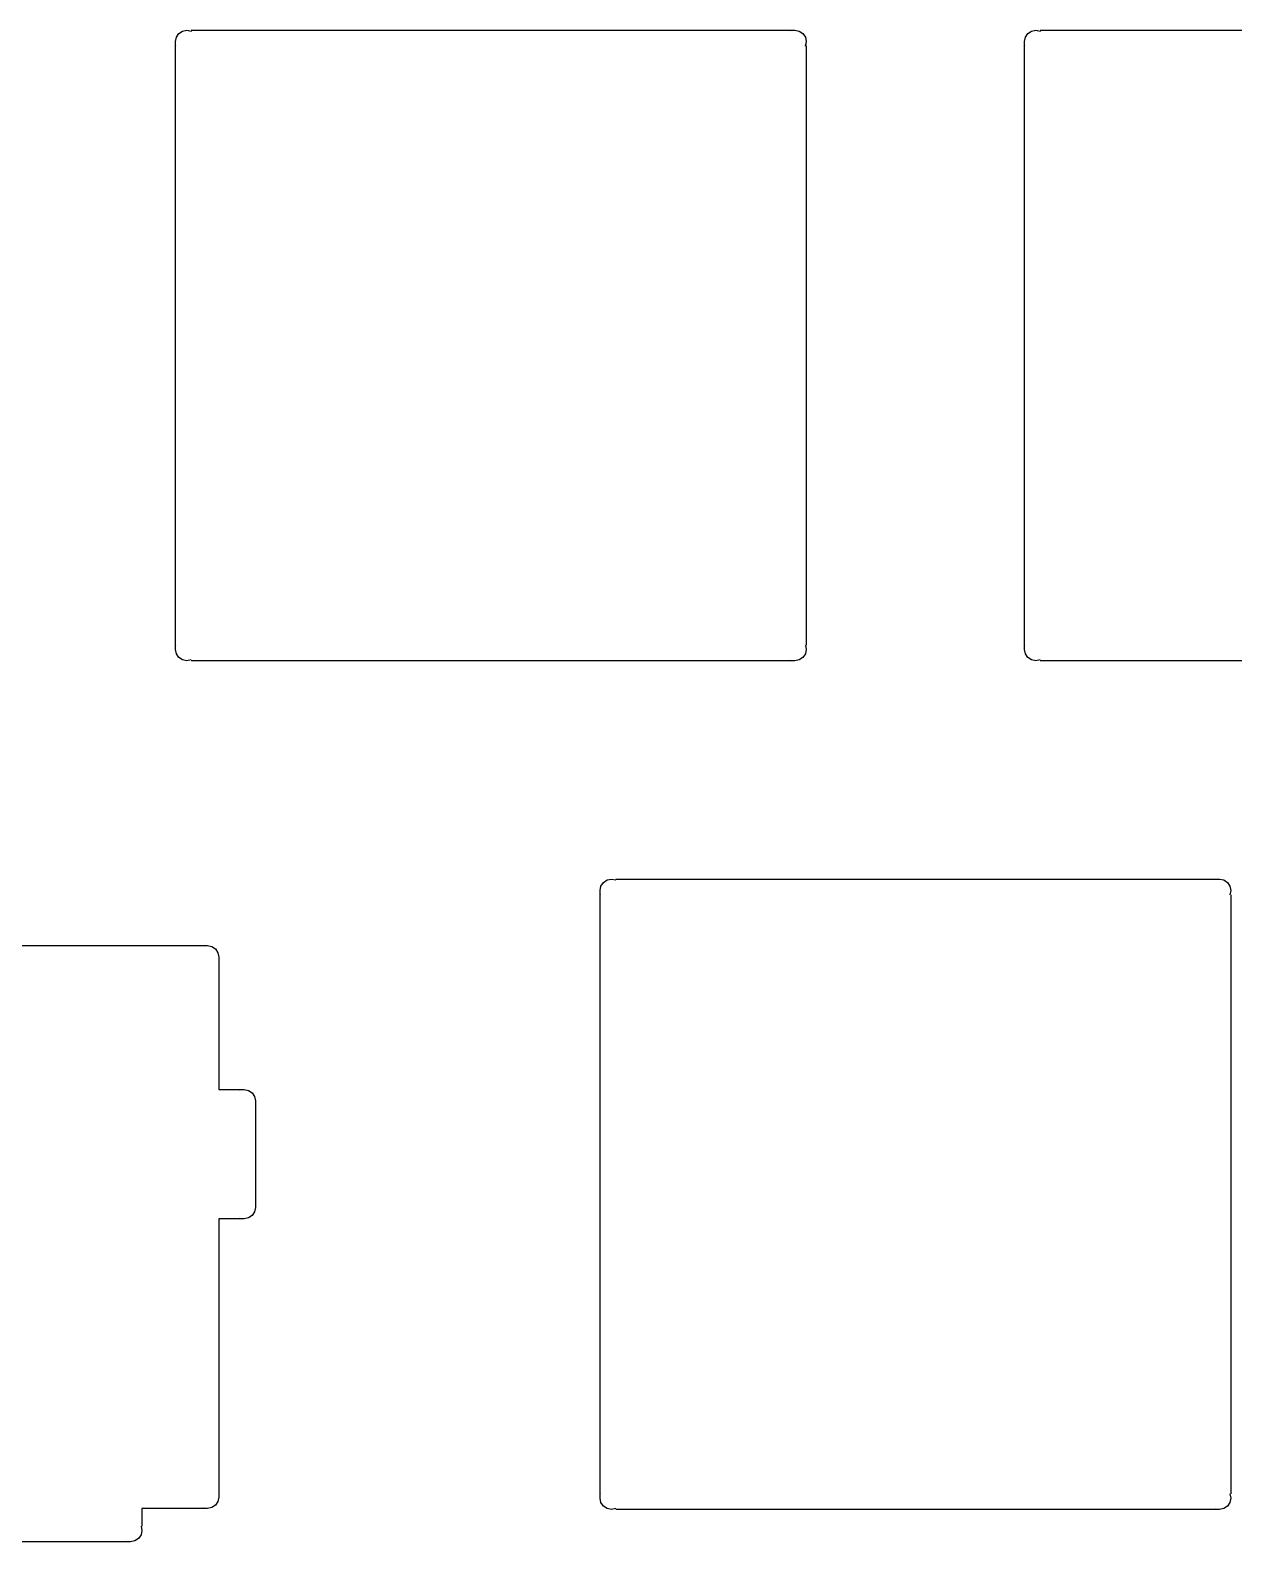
# Model space of a CAD drawing. Extents: x 55 to 248, y -167 to -34.
# Drawn here: x 137.3 to 164.31, y -139.56 to -105.64 of the extents above; entities that cross this region are included whole.
import ezdxf

# ---------------------------------------------------------------- set-up
doc = ezdxf.new("R2010")
doc.units = 0
doc.layers.add('Part__Feature1502', color=7, linetype='CONTINUOUS')

msp = doc.modelspace()

# ---------------------------------------------------------------- linework, layer by layer
at = {"layer": 'Part__Feature1502'}
for p, q in [((140.562, -105.891), (140.582, -105.794)), ((140.562, -105.891, 1.58), (140.582, -105.794, 1.58)), ((140.562, -105.891, 1.58), (140.582, -105.794, 1.58)), ((140.562, -105.891), (140.582, -105.794)), ((140.582, -105.794), (140.637, -105.712)), ((140.582, -105.794, 1.58), (140.637, -105.712, 1.58)), ((140.582, -105.794, 1.58), (140.637, -105.712, 1.58)), ((140.582, -105.794), (140.637, -105.712)), ((140.582, -105.794), (140.582, -105.794, 1.58)), ((140.582, -105.794), (140.582, -105.794, 1.58)), ((140.637, -105.712), (140.719, -105.657)), ((140.637, -105.712, 1.58), (140.719, -105.657, 1.58)), ((140.637, -105.712, 1.58), (140.719, -105.657, 1.58)), ((140.637, -105.712), (140.719, -105.657)), ((140.637, -105.712), (140.637, -105.712, 1.58)), ((140.637, -105.712), (140.637, -105.712, 1.58)), ((140.719, -105.657), (140.816, -105.637)), ((140.719, -105.657, 1.58), (140.816, -105.637, 1.58)), ((140.719, -105.657, 1.58), (140.816, -105.637, 1.58)), ((140.719, -105.657), (140.816, -105.637)), ((140.719, -105.657), (140.719, -105.657, 1.58)), ((140.719, -105.657), (140.719, -105.657, 1.58)), ((140.816, -105.638), (140.914, -105.657)), ((140.816, -105.638, 1.58), (140.918, -105.658, 1.58)), ((140.816, -105.638), (140.816, -105.638, 1.58)), ((140.816, -105.638), (140.816, -105.638, 1.58)), ((140.816, -105.638, 1.58), (140.918, -105.658, 1.58)), ((140.816, -105.638), (140.914, -105.657)), ((140.914, -105.638), (154.361, -105.638)), ((140.914, -105.638), (154.361, -105.638)), ((140.914, -105.657), (140.914, -105.657, 1.58)), ((140.914, -105.657), (140.914, -105.657, 1.58)), ((140.918, -105.638, 1.58), (154.361, -105.638, 1.58)), ((140.918, -105.638, 1.58), (154.361, -105.638, 1.58)), ((154.361, -105.638), (154.458, -105.638)), ((154.361, -105.638, 1.58), (154.458, -105.638, 1.58)), ((154.361, -105.638), (154.458, -105.638)), ((154.361, -105.638, 1.58), (154.458, -105.638, 1.58)), ((154.361, -105.657), (154.361, -105.657, 1.58)), ((154.361, -105.657), (154.361, -105.657, 1.58)), ((154.458, -105.638), (154.556, -105.657)), ((154.458, -105.638, 1.58), (154.556, -105.657, 1.58)), ((154.458, -105.638), (154.458, -105.638, 1.58)), ((154.458, -105.638), (154.458, -105.638, 1.58)), ((154.458, -105.638, 1.58), (154.556, -105.657, 1.58)), ((154.458, -105.638), (154.556, -105.657)), ((154.556, -105.657), (154.638, -105.712)), ((154.556, -105.657, 1.58), (154.638, -105.712, 1.58)), ((154.556, -105.657), (154.556, -105.657, 1.58)), ((154.556, -105.657), (154.556, -105.657, 1.58)), ((154.556, -105.657, 1.58), (154.638, -105.712, 1.58)), ((154.556, -105.657), (154.638, -105.712)), ((154.638, -105.712), (154.693, -105.794)), ((154.638, -105.712, 1.58), (154.693, -105.794, 1.58)), ((154.638, -105.712), (154.638, -105.712, 1.58)), ((154.638, -105.712), (154.638, -105.712, 1.58)), ((154.638, -105.712, 1.58), (154.693, -105.794, 1.58)), ((154.638, -105.712), (154.693, -105.794)), ((154.693, -105.794), (154.713, -105.891)), ((154.693, -105.794, 1.58), (154.713, -105.891, 1.58)), ((154.693, -105.794), (154.693, -105.794, 1.58)), ((154.693, -105.794), (154.693, -105.794, 1.58)), ((154.693, -105.794, 1.58), (154.713, -105.891, 1.58)), ((154.693, -105.794), (154.713, -105.891)), ((159.613, -105.891), (159.632, -105.794)), ((159.613, -105.891, 1.58), (159.632, -105.794, 1.58)), ((159.613, -105.891, 1.58), (159.632, -105.794, 1.58)), ((159.613, -105.891), (159.632, -105.794)), ((159.632, -105.794), (159.687, -105.712)), ((159.632, -105.794, 1.58), (159.687, -105.712, 1.58)), ((159.632, -105.794, 1.58), (159.687, -105.712, 1.58)), ((159.632, -105.794), (159.687, -105.712)), ((159.632, -105.794), (159.632, -105.794, 1.58)), ((159.632, -105.794), (159.632, -105.794, 1.58)), ((159.687, -105.712), (159.769, -105.657)), ((159.687, -105.712, 1.58), (159.769, -105.657, 1.58)), ((159.687, -105.712, 1.58), (159.769, -105.657, 1.58)), ((159.687, -105.712), (159.769, -105.657)), ((159.687, -105.712), (159.687, -105.712, 1.58)), ((159.687, -105.712), (159.687, -105.712, 1.58)), ((159.769, -105.657), (159.867, -105.637)), ((159.769, -105.657, 1.58), (159.867, -105.637, 1.58)), ((159.769, -105.657, 1.58), (159.867, -105.637, 1.58)), ((159.769, -105.657), (159.867, -105.637)), ((159.769, -105.657), (159.769, -105.657, 1.58)), ((159.769, -105.657), (159.769, -105.657, 1.58)), ((159.867, -105.638), (159.964, -105.657)), ((159.867, -105.638, 1.58), (159.968, -105.658, 1.58)), ((159.867, -105.638), (159.867, -105.638, 1.58)), ((159.867, -105.638), (159.867, -105.638, 1.58)), ((159.867, -105.638, 1.58), (159.968, -105.658, 1.58)), ((159.867, -105.638), (159.964, -105.657)), ((159.964, -105.638), (173.411, -105.638)), ((159.964, -105.638), (173.411, -105.638)), ((159.964, -105.657), (159.964, -105.657, 1.58)), ((159.964, -105.657), (159.964, -105.657, 1.58)), ((159.968, -105.638, 1.58), (173.411, -105.638, 1.58)), ((159.968, -105.638, 1.58), (173.411, -105.638, 1.58)), ((140.562, -105.989), (140.562, -105.891)), ((140.562, -105.989, 1.58), (140.562, -105.891, 1.58)), ((140.562, -105.989), (140.562, -105.891)), ((140.562, -105.989, 1.58), (140.562, -105.891, 1.58)), ((140.562, -105.891), (140.562, -105.891, 1.58)), ((140.562, -105.891), (140.562, -105.891, 1.58)), ((140.562, -119.436), (140.562, -105.989)), ((140.562, -119.436, 1.58), (140.562, -105.989, 1.58)), ((140.562, -119.436), (140.562, -105.989)), ((140.562, -119.436, 1.58), (140.562, -105.989, 1.58)), ((140.582, -105.989), (140.582, -105.989, 1.58)), ((140.582, -105.989), (140.582, -105.989, 1.58)), ((154.713, -105.891, 1.58), (154.692, -105.993, 1.58)), ((154.713, -105.891, 1.58), (154.692, -105.993, 1.58)), ((154.713, -105.891), (154.693, -105.989)), ((154.713, -105.891), (154.693, -105.989)), ((154.693, -105.989), (154.693, -105.989, 1.58)), ((154.693, -105.989), (154.693, -105.989, 1.58)), ((154.713, -105.891), (154.713, -105.891, 1.58)), ((154.713, -105.891), (154.713, -105.891, 1.58)), ((154.713, -105.989), (154.713, -119.436)), ((154.713, -105.989), (154.713, -119.436)), ((154.713, -105.993, 1.58), (154.713, -119.436, 1.58)), ((154.713, -105.993, 1.58), (154.713, -119.436, 1.58)), ((159.613, -105.989), (159.613, -105.891)), ((159.613, -105.989, 1.58), (159.613, -105.891, 1.58)), ((159.613, -105.989), (159.613, -105.891)), ((159.613, -105.989, 1.58), (159.613, -105.891, 1.58)), ((159.613, -105.891), (159.613, -105.891, 1.58)), ((159.613, -105.891), (159.613, -105.891, 1.58)), ((159.613, -119.436), (159.613, -105.989)), ((159.613, -119.432, 1.58), (159.613, -105.989, 1.58)), ((159.613, -119.436), (159.613, -105.989)), ((159.613, -119.432, 1.58), (159.613, -105.989, 1.58)), ((159.632, -105.989), (159.632, -105.989, 1.58)), ((159.632, -105.989), (159.632, -105.989, 1.58)), ((140.562, -119.534), (140.562, -119.436)), ((140.562, -119.534, 1.58), (140.562, -119.436, 1.58)), ((140.562, -119.534), (140.562, -119.436)), ((140.562, -119.534, 1.58), (140.562, -119.436, 1.58)), ((140.582, -119.631), (140.562, -119.534)), ((140.582, -119.631, 1.58), (140.562, -119.534, 1.58)), ((140.582, -119.631, 1.58), (140.562, -119.534, 1.58)), ((140.562, -119.534), (140.562, -119.534, 1.58)), ((140.582, -119.631), (140.562, -119.534)), ((140.562, -119.534), (140.562, -119.534, 1.58)), ((140.582, -119.436), (140.582, -119.436, 1.58)), ((140.582, -119.436), (140.582, -119.436, 1.58)), ((140.637, -119.713), (140.582, -119.631)), ((140.637, -119.713, 1.58), (140.582, -119.631, 1.58)), ((140.637, -119.713, 1.58), (140.582, -119.631, 1.58)), ((140.582, -119.631), (140.582, -119.631, 1.58)), ((140.637, -119.713), (140.582, -119.631)), ((140.582, -119.631), (140.582, -119.631, 1.58)), ((140.719, -119.768), (140.637, -119.713)), ((140.719, -119.768, 1.58), (140.637, -119.713, 1.58)), ((140.719, -119.768, 1.58), (140.637, -119.713, 1.58)), ((140.637, -119.713), (140.637, -119.713, 1.58)), ((140.719, -119.768), (140.637, -119.713)), ((140.637, -119.713), (140.637, -119.713, 1.58)), ((154.638, -119.713), (154.556, -119.768)), ((154.638, -119.713, 1.58), (154.556, -119.768, 1.58)), ((154.638, -119.713, 1.58), (154.556, -119.768, 1.58)), ((154.638, -119.713), (154.556, -119.768)), ((154.693, -119.631), (154.638, -119.713)), ((154.693, -119.631, 1.58), (154.638, -119.713, 1.58)), ((154.693, -119.631, 1.58), (154.638, -119.713, 1.58)), ((154.693, -119.631), (154.638, -119.713)), ((154.638, -119.713), (154.638, -119.713, 1.58)), ((154.638, -119.713), (154.638, -119.713, 1.58)), ((154.693, -119.436), (154.713, -119.534)), ((154.693, -119.436, 1.58), (154.713, -119.534, 1.58)), ((154.693, -119.436), (154.693, -119.436, 1.58)), ((154.693, -119.436), (154.693, -119.436, 1.58)), ((154.693, -119.436, 1.58), (154.713, -119.534, 1.58)), ((154.693, -119.436), (154.713, -119.534)), ((154.713, -119.534), (154.693, -119.631)), ((154.713, -119.534, 1.58), (154.693, -119.631, 1.58)), ((154.713, -119.534, 1.58), (154.693, -119.631, 1.58)), ((154.713, -119.534), (154.693, -119.631)), ((154.693, -119.631), (154.693, -119.631, 1.58)), ((154.693, -119.631), (154.693, -119.631, 1.58)), ((154.713, -119.534), (154.713, -119.534, 1.58)), ((154.713, -119.534), (154.713, -119.534, 1.58)), ((159.632, -119.631), (159.612, -119.534)), ((159.632, -119.631, 1.58), (159.612, -119.534, 1.58)), ((159.632, -119.631, 1.58), (159.612, -119.534, 1.58)), ((159.632, -119.631), (159.612, -119.534)), ((159.613, -119.534, 1.58), (159.613, -119.432, 1.58)), ((159.613, -119.534, 1.58), (159.613, -119.432, 1.58)), ((159.613, -119.534), (159.613, -119.436)), ((159.613, -119.534), (159.613, -119.436)), ((159.613, -119.534), (159.613, -119.534, 1.58)), ((159.613, -119.534), (159.613, -119.534, 1.58)), ((159.632, -119.436), (159.632, -119.436, 1.58)), ((159.632, -119.436), (159.632, -119.436, 1.58)), ((159.687, -119.713), (159.632, -119.631)), ((159.687, -119.713, 1.58), (159.632, -119.631, 1.58)), ((159.687, -119.713, 1.58), (159.632, -119.631, 1.58)), ((159.632, -119.631), (159.632, -119.631, 1.58)), ((159.687, -119.713), (159.632, -119.631)), ((159.632, -119.631), (159.632, -119.631, 1.58)), ((159.769, -119.768), (159.687, -119.713)), ((159.769, -119.768, 1.58), (159.687, -119.713, 1.58)), ((159.769, -119.768, 1.58), (159.687, -119.713, 1.58)), ((159.687, -119.713), (159.687, -119.713, 1.58)), ((159.769, -119.768), (159.687, -119.713)), ((159.687, -119.713), (159.687, -119.713, 1.58)), ((140.816, -119.787), (140.719, -119.768)), ((140.816, -119.787, 1.58), (140.719, -119.768, 1.58)), ((140.816, -119.787, 1.58), (140.719, -119.768, 1.58)), ((140.719, -119.768), (140.719, -119.768, 1.58)), ((140.816, -119.787), (140.719, -119.768)), ((140.719, -119.768), (140.719, -119.768, 1.58)), ((140.914, -119.768), (140.816, -119.788)), ((140.914, -119.768, 1.58), (140.816, -119.788, 1.58)), ((140.914, -119.768, 1.58), (140.816, -119.788, 1.58)), ((140.914, -119.768), (140.816, -119.788)), ((140.816, -119.787), (140.816, -119.787, 1.58)), ((140.816, -119.787), (140.816, -119.787, 1.58)), ((140.914, -119.768), (140.914, -119.768, 1.58)), ((140.914, -119.768), (140.914, -119.768, 1.58)), ((154.361, -119.787), (140.914, -119.787)), ((154.361, -119.787, 1.58), (140.914, -119.787, 1.58)), ((154.361, -119.787), (140.914, -119.787)), ((154.361, -119.787, 1.58), (140.914, -119.787, 1.58)), ((154.361, -119.768), (154.361, -119.768, 1.58)), ((154.361, -119.768), (154.361, -119.768, 1.58)), ((154.458, -119.787), (154.361, -119.787)), ((154.458, -119.787, 1.58), (154.361, -119.787, 1.58)), ((154.458, -119.787), (154.361, -119.787)), ((154.458, -119.787, 1.58), (154.361, -119.787, 1.58)), ((154.556, -119.768), (154.458, -119.788)), ((154.556, -119.768, 1.58), (154.458, -119.788, 1.58)), ((154.556, -119.768, 1.58), (154.458, -119.788, 1.58)), ((154.556, -119.768), (154.458, -119.788)), ((154.458, -119.787), (154.458, -119.787, 1.58)), ((154.458, -119.787), (154.458, -119.787, 1.58)), ((154.556, -119.768), (154.556, -119.768, 1.58)), ((154.556, -119.768), (154.556, -119.768, 1.58)), ((159.867, -119.787), (159.769, -119.768)), ((159.867, -119.787, 1.58), (159.769, -119.768, 1.58)), ((159.867, -119.787, 1.58), (159.769, -119.768, 1.58)), ((159.769, -119.768), (159.769, -119.768, 1.58)), ((159.867, -119.787), (159.769, -119.768)), ((159.769, -119.768), (159.769, -119.768, 1.58)), ((159.964, -119.768), (159.867, -119.788)), ((159.964, -119.768, 1.58), (159.867, -119.788, 1.58)), ((159.964, -119.768, 1.58), (159.867, -119.788, 1.58)), ((159.964, -119.768), (159.867, -119.788)), ((159.867, -119.787), (159.867, -119.787, 1.58)), ((159.867, -119.787), (159.867, -119.787, 1.58)), ((159.964, -119.768), (159.964, -119.768, 1.58)), ((159.964, -119.768), (159.964, -119.768, 1.58)), ((173.411, -119.787), (159.964, -119.787)), ((173.407, -119.787, 1.58), (159.964, -119.787, 1.58)), ((173.411, -119.787), (159.964, -119.787)), ((173.407, -119.787, 1.58), (159.964, -119.787, 1.58)), ((150.107, -124.844), (150.162, -124.762)), ((150.107, -124.844, 1.58), (150.162, -124.762, 1.58)), ((150.107, -124.844, 1.58), (150.162, -124.762, 1.58)), ((150.107, -124.844), (150.162, -124.762)), ((150.162, -124.762), (150.244, -124.707)), ((150.162, -124.762, 1.58), (150.244, -124.707, 1.58)), ((150.162, -124.762, 1.58), (150.244, -124.707, 1.58)), ((150.162, -124.762), (150.244, -124.707)), ((150.162, -124.762), (150.162, -124.762, 1.58)), ((150.162, -124.762), (150.162, -124.762, 1.58)), ((150.244, -124.707), (150.341, -124.687)), ((150.244, -124.707, 1.58), (150.341, -124.687, 1.58)), ((150.244, -124.707, 1.58), (150.341, -124.687, 1.58)), ((150.244, -124.707), (150.341, -124.687)), ((150.244, -124.707), (150.244, -124.707, 1.58)), ((150.244, -124.707), (150.244, -124.707, 1.58)), ((150.341, -124.688), (150.439, -124.707)), ((150.341, -124.688, 1.58), (150.439, -124.707, 1.58)), ((150.341, -124.688), (150.341, -124.688, 1.58)), ((150.341, -124.688), (150.341, -124.688, 1.58)), ((150.341, -124.688, 1.58), (150.439, -124.707, 1.58)), ((150.341, -124.688), (150.439, -124.707)), ((150.439, -124.688), (163.886, -124.688)), ((150.439, -124.688, 1.58), (163.886, -124.688, 1.58)), ((150.439, -124.688), (163.886, -124.688)), ((150.439, -124.688, 1.58), (163.886, -124.688, 1.58)), ((150.439, -124.707), (150.439, -124.707, 1.58)), ((150.439, -124.707), (150.439, -124.707, 1.58)), ((163.886, -124.688), (163.983, -124.688)), ((163.886, -124.688, 1.58), (163.983, -124.688, 1.58)), ((163.886, -124.688), (163.983, -124.688)), ((163.886, -124.688, 1.58), (163.983, -124.688, 1.58)), ((163.886, -124.707), (163.886, -124.707, 1.58)), ((163.886, -124.707), (163.886, -124.707, 1.58)), ((163.983, -124.688), (164.081, -124.707)), ((163.983, -124.688, 1.58), (164.081, -124.707, 1.58)), ((163.983, -124.688), (163.983, -124.688, 1.58)), ((163.983, -124.688), (163.983, -124.688, 1.58)), ((163.983, -124.688, 1.58), (164.081, -124.707, 1.58)), ((163.983, -124.688), (164.081, -124.707)), ((164.081, -124.707), (164.163, -124.762)), ((164.081, -124.707, 1.58), (164.163, -124.762, 1.58)), ((164.081, -124.707), (164.081, -124.707, 1.58)), ((164.081, -124.707), (164.081, -124.707, 1.58)), ((164.081, -124.707, 1.58), (164.163, -124.762, 1.58)), ((164.081, -124.707), (164.163, -124.762)), ((164.163, -124.762), (164.218, -124.844)), ((164.163, -124.762, 1.58), (164.218, -124.844, 1.58)), ((164.163, -124.762), (164.163, -124.762, 1.58)), ((164.163, -124.762), (164.163, -124.762, 1.58)), ((164.163, -124.762, 1.58), (164.218, -124.844, 1.58)), ((164.163, -124.762), (164.218, -124.844)), ((150.088, -124.942), (150.107, -124.844)), ((150.088, -124.942, 1.58), (150.107, -124.844, 1.58)), ((150.088, -124.942, 1.58), (150.107, -124.844, 1.58)), ((150.088, -124.942), (150.107, -124.844)), ((150.088, -125.039), (150.088, -124.942)), ((150.088, -125.039, 1.58), (150.088, -124.942, 1.58)), ((150.088, -125.039), (150.088, -124.942)), ((150.088, -125.039, 1.58), (150.088, -124.942, 1.58)), ((150.088, -124.942), (150.088, -124.942, 1.58)), ((150.088, -124.942), (150.088, -124.942, 1.58)), ((150.088, -138.486), (150.088, -125.039)), ((150.088, -138.486, 1.58), (150.088, -125.039, 1.58)), ((150.088, -138.486), (150.088, -125.039)), ((150.088, -138.486, 1.58), (150.088, -125.039, 1.58)), ((150.107, -124.844), (150.107, -124.844, 1.58)), ((150.107, -124.844), (150.107, -124.844, 1.58)), ((150.107, -125.039), (150.107, -125.039, 1.58)), ((150.107, -125.039), (150.107, -125.039, 1.58)), ((164.218, -124.844), (164.238, -124.942)), ((164.218, -124.844, 1.58), (164.238, -124.942, 1.58)), ((164.218, -124.844), (164.218, -124.844, 1.58)), ((164.218, -124.844), (164.218, -124.844, 1.58)), ((164.218, -124.844, 1.58), (164.238, -124.942, 1.58)), ((164.218, -124.844), (164.238, -124.942)), ((164.238, -124.942), (164.218, -125.039)), ((164.238, -124.942, 1.58), (164.218, -125.039, 1.58)), ((164.238, -124.942, 1.58), (164.218, -125.039, 1.58)), ((164.238, -124.942), (164.218, -125.039)), ((164.218, -125.039), (164.218, -125.039, 1.58)), ((164.218, -125.039), (164.218, -125.039, 1.58)), ((164.238, -124.942), (164.238, -124.942, 1.58)), ((164.238, -124.942), (164.238, -124.942, 1.58)), ((164.238, -125.039), (164.238, -138.486)), ((164.238, -125.039, 1.58), (164.238, -138.486, 1.58)), ((164.238, -125.039), (164.238, -138.486)), ((164.238, -125.039, 1.58), (164.238, -138.486, 1.58)), ((133.281, -126.182), (141.278, -126.182)), ((133.281, -126.182, 1.58), (141.278, -126.182, 1.58)), ((133.281, -126.182), (141.278, -126.182)), ((133.281, -126.182, 1.58), (141.278, -126.182, 1.58)), ((141.277, -126.182), (141.277, -126.182, 1.58)), ((141.277, -126.182), (141.277, -126.182, 1.58)), ((141.278, -126.182), (141.375, -126.201)), ((141.278, -126.182, 1.58), (141.375, -126.201, 1.58)), ((141.278, -126.182, 1.58), (141.375, -126.201, 1.58)), ((141.278, -126.182), (141.375, -126.201)), ((141.374, -126.201), (141.374, -126.201, 1.58)), ((141.374, -126.201), (141.374, -126.201, 1.58)), ((141.375, -126.202), (141.458, -126.257)), ((141.375, -126.202, 1.58), (141.458, -126.257, 1.58)), ((141.375, -126.202, 1.58), (141.458, -126.257, 1.58)), ((141.375, -126.202), (141.458, -126.257)), ((141.457, -126.256), (141.457, -126.256, 1.58)), ((141.457, -126.256), (141.457, -126.256, 1.58)), ((141.458, -126.257), (141.513, -126.34)), ((141.458, -126.257, 1.58), (141.513, -126.34, 1.58)), ((141.458, -126.257, 1.58), (141.513, -126.34, 1.58)), ((141.458, -126.257), (141.513, -126.34)), ((141.512, -126.338), (141.512, -126.338, 1.58)), ((141.512, -126.338), (141.512, -126.338, 1.58)), ((141.512, -126.34), (141.531, -126.437)), ((141.512, -126.34, 1.58), (141.531, -126.437, 1.58)), ((141.512, -126.34, 1.58), (141.531, -126.437, 1.58)), ((141.512, -126.34), (141.531, -126.437)), ((141.531, -126.436), (141.531, -126.436, 1.58)), ((141.531, -126.436), (141.531, -126.436, 1.58)), ((141.533, -126.437), (141.533, -129.412)), ((141.533, -126.437, 1.58), (141.533, -129.412, 1.58)), ((141.533, -126.437), (141.533, -129.412)), ((141.533, -126.437, 1.58), (141.533, -129.412, 1.58)), ((141.533, -129.412), (142.005, -129.412)), ((141.533, -129.412, 1.58), (142.005, -129.412, 1.58)), ((141.533, -129.412), (141.533, -129.412, 1.58)), ((141.533, -129.412), (142.005, -129.412)), ((141.533, -129.412), (141.533, -129.412, 1.58)), ((141.533, -129.412, 1.58), (142.005, -129.412, 1.58)), ((142.005, -129.412), (142.102, -129.412)), ((142.005, -129.412, 1.58), (142.102, -129.412, 1.58)), ((142.005, -129.412), (142.102, -129.412)), ((142.005, -129.412, 1.58), (142.102, -129.412, 1.58)), ((142.005, -129.431), (142.005, -129.431, 1.58)), ((142.005, -129.431), (142.005, -129.431, 1.58)), ((142.101, -129.412), (142.101, -129.412, 1.58)), ((142.101, -129.412), (142.101, -129.412, 1.58)), ((142.102, -129.412), (142.199, -129.431)), ((142.102, -129.412, 1.58), (142.199, -129.431, 1.58)), ((142.102, -129.412, 1.58), (142.199, -129.431, 1.58)), ((142.102, -129.412), (142.199, -129.431)), ((142.198, -129.431), (142.198, -129.431, 1.58)), ((142.198, -129.431), (142.198, -129.431, 1.58)), ((142.199, -129.432), (142.281, -129.487)), ((142.199, -129.432, 1.58), (142.281, -129.487, 1.58)), ((142.199, -129.432, 1.58), (142.281, -129.487, 1.58)), ((142.199, -129.432), (142.281, -129.487)), ((142.28, -129.486), (142.28, -129.486, 1.58)), ((142.28, -129.486), (142.28, -129.486, 1.58)), ((142.281, -129.487), (142.336, -129.569)), ((142.281, -129.487, 1.58), (142.336, -129.569, 1.58)), ((142.281, -129.487, 1.58), (142.336, -129.569, 1.58)), ((142.281, -129.487), (142.336, -129.569)), ((142.335, -129.569), (142.355, -129.666)), ((142.335, -129.569, 1.58), (142.355, -129.666, 1.58)), ((142.335, -129.569), (142.335, -129.569, 1.58)), ((142.335, -129.569), (142.335, -129.569, 1.58)), ((142.335, -129.569, 1.58), (142.355, -129.666, 1.58)), ((142.335, -129.569), (142.355, -129.666)), ((142.355, -129.666), (142.355, -129.666, 1.58)), ((142.355, -129.666), (142.355, -129.666, 1.58)), ((142.357, -129.666), (142.357, -132.058)), ((142.357, -129.666, 1.58), (142.357, -132.058, 1.58)), ((142.357, -129.666, 1.58), (142.357, -132.058, 1.58)), ((142.357, -129.666), (142.357, -132.058)), ((142.005, -132.293), (142.005, -132.293, 1.58)), ((142.005, -132.293), (142.005, -132.293, 1.58)), ((142.199, -132.292), (142.102, -132.312)), ((142.199, -132.292, 1.58), (142.102, -132.312, 1.58)), ((142.199, -132.292, 1.58), (142.102, -132.312, 1.58)), ((142.199, -132.292), (142.102, -132.312)), ((142.198, -132.293), (142.198, -132.293, 1.58)), ((142.198, -132.293), (142.198, -132.293, 1.58)), ((142.281, -132.237), (142.199, -132.292)), ((142.281, -132.237, 1.58), (142.199, -132.292, 1.58)), ((142.281, -132.237, 1.58), (142.199, -132.292, 1.58)), ((142.281, -132.237), (142.199, -132.292)), ((142.28, -132.238), (142.28, -132.238, 1.58)), ((142.28, -132.238), (142.28, -132.238, 1.58)), ((142.336, -132.155), (142.281, -132.237)), ((142.336, -132.155, 1.58), (142.281, -132.237, 1.58)), ((142.336, -132.155, 1.58), (142.281, -132.237, 1.58)), ((142.336, -132.155), (142.281, -132.237)), ((142.355, -132.058), (142.335, -132.155)), ((142.355, -132.058, 1.58), (142.335, -132.155, 1.58)), ((142.355, -132.058, 1.58), (142.335, -132.155, 1.58)), ((142.355, -132.058), (142.335, -132.155)), ((142.335, -132.155), (142.335, -132.155, 1.58)), ((142.335, -132.155), (142.335, -132.155, 1.58)), ((142.355, -132.058), (142.355, -132.058, 1.58)), ((142.355, -132.058), (142.355, -132.058, 1.58)), ((141.533, -132.312), (141.533, -138.558)), ((142.005, -132.312), (141.533, -132.312)), ((141.533, -132.312, 1.58), (141.533, -138.558, 1.58)), ((142.001, -132.312, 1.58), (141.533, -132.312, 1.58)), ((142.005, -132.312), (141.533, -132.312)), ((142.001, -132.312, 1.58), (141.533, -132.312, 1.58)), ((141.533, -132.312, 1.58), (141.533, -132.312)), ((141.533, -132.312), (141.533, -138.558)), ((141.533, -132.312, 1.58), (141.533, -132.312)), ((141.533, -132.312, 1.58), (141.533, -138.558, 1.58)), ((142.102, -132.312, 1.58), (142.001, -132.312, 1.58)), ((142.102, -132.312, 1.58), (142.001, -132.312, 1.58)), ((142.102, -132.312), (142.005, -132.312)), ((142.102, -132.312), (142.005, -132.312)), ((142.101, -132.312), (142.101, -132.312, 1.58)), ((142.101, -132.312), (142.101, -132.312, 1.58)), ((141.458, -138.737), (141.375, -138.793)), ((141.458, -138.737, 1.58), (141.375, -138.793, 1.58)), ((141.458, -138.737, 1.58), (141.375, -138.793, 1.58)), ((141.458, -138.737), (141.375, -138.793)), ((141.457, -138.738), (141.457, -138.738, 1.58)), ((141.457, -138.738), (141.457, -138.738, 1.58)), ((141.513, -138.655), (141.458, -138.737)), ((141.513, -138.655, 1.58), (141.458, -138.737, 1.58)), ((141.513, -138.655, 1.58), (141.458, -138.737, 1.58)), ((141.513, -138.655), (141.458, -138.737)), ((141.532, -138.558), (141.512, -138.655)), ((141.532, -138.558, 1.58), (141.512, -138.655, 1.58)), ((141.532, -138.558, 1.58), (141.512, -138.655, 1.58)), ((141.532, -138.558), (141.512, -138.655)), ((141.512, -138.655), (141.512, -138.655, 1.58)), ((141.512, -138.655), (141.512, -138.655, 1.58)), ((141.532, -138.558), (141.532, -138.558, 1.58)), ((141.532, -138.558), (141.532, -138.558, 1.58)), ((150.107, -138.681), (150.087, -138.583)), ((150.107, -138.681, 1.58), (150.087, -138.583, 1.58)), ((150.107, -138.681, 1.58), (150.087, -138.583, 1.58)), ((150.107, -138.681), (150.087, -138.583)), ((150.088, -138.583), (150.088, -138.486)), ((150.088, -138.583, 1.58), (150.088, -138.486, 1.58)), ((150.088, -138.583), (150.088, -138.486)), ((150.088, -138.583, 1.58), (150.088, -138.486, 1.58)), ((150.088, -138.583), (150.088, -138.583, 1.58)), ((150.088, -138.583), (150.088, -138.583, 1.58)), ((150.107, -138.486), (150.107, -138.486, 1.58)), ((150.107, -138.486), (150.107, -138.486, 1.58)), ((150.162, -138.763), (150.107, -138.681)), ((150.162, -138.763, 1.58), (150.107, -138.681, 1.58)), ((150.162, -138.763, 1.58), (150.107, -138.681, 1.58)), ((150.107, -138.681), (150.107, -138.681, 1.58)), ((150.162, -138.763), (150.107, -138.681)), ((150.107, -138.681), (150.107, -138.681, 1.58)), ((164.218, -138.681), (164.163, -138.763)), ((164.218, -138.681, 1.58), (164.163, -138.763, 1.58)), ((164.218, -138.681, 1.58), (164.163, -138.763, 1.58)), ((164.218, -138.681), (164.163, -138.763)), ((164.218, -138.486), (164.238, -138.583)), ((164.218, -138.486, 1.58), (164.238, -138.583, 1.58)), ((164.218, -138.486), (164.218, -138.486, 1.58)), ((164.218, -138.486), (164.218, -138.486, 1.58)), ((164.218, -138.486, 1.58), (164.238, -138.583, 1.58)), ((164.218, -138.486), (164.238, -138.583)), ((164.238, -138.583), (164.218, -138.681)), ((164.238, -138.583, 1.58), (164.218, -138.681, 1.58)), ((164.238, -138.583, 1.58), (164.218, -138.681, 1.58)), ((164.238, -138.583), (164.218, -138.681)), ((164.218, -138.681), (164.218, -138.681, 1.58)), ((164.218, -138.681), (164.218, -138.681, 1.58)), ((164.238, -138.583), (164.238, -138.583, 1.58)), ((164.238, -138.583), (164.238, -138.583, 1.58)), ((139.806, -138.812), (139.806, -139.21)), ((141.182, -138.812), (139.806, -138.812)), ((139.806, -138.812, 1.58), (139.806, -139.21, 1.58)), ((141.178, -138.812, 1.58), (139.806, -138.812, 1.58)), ((141.182, -138.812), (139.806, -138.812)), ((141.178, -138.812, 1.58), (139.806, -138.812, 1.58)), ((139.806, -138.812, 1.58), (139.806, -138.812)), ((139.806, -138.812), (139.806, -139.21)), ((139.806, -138.812, 1.58), (139.806, -138.812)), ((139.806, -138.812, 1.58), (139.806, -139.21, 1.58)), ((141.278, -138.812, 1.58), (141.178, -138.812, 1.58)), ((141.278, -138.812, 1.58), (141.178, -138.812, 1.58)), ((141.182, -138.793), (141.182, -138.793, 1.58)), ((141.182, -138.793), (141.182, -138.793, 1.58)), ((141.278, -138.812), (141.182, -138.812)), ((141.278, -138.812), (141.182, -138.812)), ((141.375, -138.793), (141.278, -138.812)), ((141.375, -138.793, 1.58), (141.278, -138.812, 1.58)), ((141.375, -138.793, 1.58), (141.278, -138.812, 1.58)), ((141.375, -138.793), (141.278, -138.812)), ((141.278, -138.812), (141.278, -138.812, 1.58)), ((141.278, -138.812), (141.278, -138.812, 1.58)), ((141.375, -138.793), (141.375, -138.793, 1.58)), ((141.375, -138.793), (141.375, -138.793, 1.58)), ((150.244, -138.818), (150.162, -138.763)), ((150.244, -138.818, 1.58), (150.162, -138.763, 1.58)), ((150.244, -138.818, 1.58), (150.162, -138.763, 1.58)), ((150.162, -138.763), (150.162, -138.763, 1.58)), ((150.244, -138.818), (150.162, -138.763)), ((150.162, -138.763), (150.162, -138.763, 1.58)), ((150.341, -138.838), (150.244, -138.818)), ((150.341, -138.838, 1.58), (150.244, -138.818, 1.58)), ((150.341, -138.838, 1.58), (150.244, -138.818, 1.58)), ((150.244, -138.818), (150.244, -138.818, 1.58)), ((150.341, -138.838), (150.244, -138.818)), ((150.244, -138.818), (150.244, -138.818, 1.58)), ((150.439, -138.818), (150.341, -138.838)), ((150.439, -138.818, 1.58), (150.341, -138.838, 1.58)), ((150.439, -138.818, 1.58), (150.341, -138.838, 1.58)), ((150.439, -138.818), (150.341, -138.838)), ((150.341, -138.838), (150.341, -138.838, 1.58)), ((150.341, -138.838), (150.341, -138.838, 1.58)), ((150.439, -138.818), (150.439, -138.818, 1.58)), ((150.439, -138.818), (150.439, -138.818, 1.58)), ((163.886, -138.838), (150.439, -138.838)), ((163.886, -138.838, 1.58), (150.439, -138.838, 1.58)), ((163.886, -138.838), (150.439, -138.838)), ((163.886, -138.838, 1.58), (150.439, -138.838, 1.58)), ((163.886, -138.818), (163.886, -138.818, 1.58)), ((163.886, -138.818), (163.886, -138.818, 1.58)), ((163.983, -138.838), (163.886, -138.838)), ((163.983, -138.838, 1.58), (163.886, -138.838, 1.58)), ((163.983, -138.838), (163.886, -138.838)), ((163.983, -138.838, 1.58), (163.886, -138.838, 1.58)), ((164.081, -138.818), (163.983, -138.838)), ((164.081, -138.818, 1.58), (163.983, -138.838, 1.58)), ((164.081, -138.818, 1.58), (163.983, -138.838, 1.58)), ((164.081, -138.818), (163.983, -138.838)), ((163.983, -138.838), (163.983, -138.838, 1.58)), ((163.983, -138.838), (163.983, -138.838, 1.58)), ((164.163, -138.763), (164.081, -138.818)), ((164.163, -138.763, 1.58), (164.081, -138.818, 1.58)), ((164.163, -138.763, 1.58), (164.081, -138.818, 1.58)), ((164.163, -138.763), (164.081, -138.818)), ((164.081, -138.818), (164.081, -138.818, 1.58)), ((164.081, -138.818), (164.081, -138.818, 1.58)), ((164.163, -138.763), (164.163, -138.763, 1.58)), ((164.163, -138.763), (164.163, -138.763, 1.58)), ((139.786, -139.405), (139.731, -139.487)), ((139.786, -139.405, 1.58), (139.731, -139.487, 1.58)), ((139.786, -139.405, 1.58), (139.731, -139.487, 1.58)), ((139.786, -139.405), (139.731, -139.487)), ((139.786, -139.21), (139.806, -139.307)), ((139.786, -139.21, 1.58), (139.806, -139.307, 1.58)), ((139.786, -139.21), (139.786, -139.21, 1.58)), ((139.786, -139.21), (139.786, -139.21, 1.58)), ((139.786, -139.21, 1.58), (139.806, -139.307, 1.58)), ((139.786, -139.21), (139.806, -139.307)), ((139.806, -139.307), (139.786, -139.405)), ((139.806, -139.307, 1.58), (139.786, -139.405, 1.58)), ((139.806, -139.307, 1.58), (139.786, -139.405, 1.58)), ((139.806, -139.307), (139.786, -139.405)), ((139.786, -139.405), (139.786, -139.405, 1.58)), ((139.786, -139.405), (139.786, -139.405, 1.58)), ((139.806, -139.308), (139.806, -139.308, 1.58)), ((139.806, -139.308), (139.806, -139.308, 1.58)), ((139.455, -139.561), (136.758, -139.561)), ((139.451, -139.561, 1.58), (136.758, -139.561, 1.58)), ((139.455, -139.561), (136.758, -139.561)), ((139.451, -139.561, 1.58), (136.758, -139.561, 1.58)), ((139.552, -139.561, 1.58), (139.451, -139.561, 1.58)), ((139.552, -139.561, 1.58), (139.451, -139.561, 1.58)), ((139.455, -139.542), (139.455, -139.542, 1.58)), ((139.455, -139.542), (139.455, -139.542, 1.58)), ((139.552, -139.561), (139.455, -139.561)), ((139.552, -139.561), (139.455, -139.561)), ((139.649, -139.542), (139.552, -139.561)), ((139.649, -139.542, 1.58), (139.552, -139.561, 1.58)), ((139.649, -139.542, 1.58), (139.552, -139.561, 1.58)), ((139.649, -139.542), (139.552, -139.561)), ((139.552, -139.561), (139.552, -139.561, 1.58)), ((139.552, -139.561), (139.552, -139.561, 1.58)), ((139.731, -139.487), (139.649, -139.542)), ((139.731, -139.487, 1.58), (139.649, -139.542, 1.58)), ((139.731, -139.487, 1.58), (139.649, -139.542, 1.58)), ((139.731, -139.487), (139.649, -139.542)), ((139.649, -139.542), (139.649, -139.542, 1.58)), ((139.649, -139.542), (139.649, -139.542, 1.58)), ((139.731, -139.487), (139.731, -139.487, 1.58)), ((139.731, -139.487), (139.731, -139.487, 1.58))]:
    msp.add_line(p, q, dxfattribs=at)

doc.saveas('drawing.dxf')
